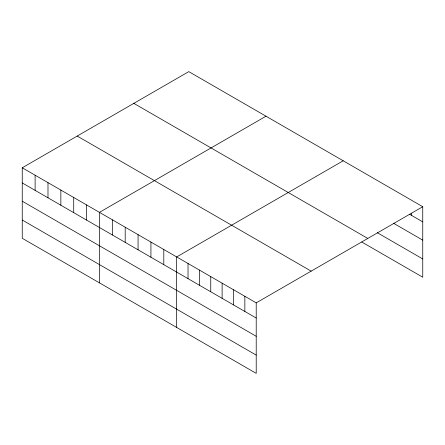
<?xml version="1.0" encoding="UTF-8"?>
<svg xmlns="http://www.w3.org/2000/svg" width="445" height="445" viewBox="0 0 445 445"><rect width="100%" height="100%" fill="white"/><g stroke="black" fill="none" stroke-linecap="round" stroke-linejoin="round"><path stroke-width="0.67" d="M22.25 167.787L256.214 302.861L256.214 373.366L22.25 238.286L22.25 167.787L188.786 71.634L422.75 206.714L422.75 277.213L361.746 241.991M265.993 116.212L99.458 212.36L99.458 282.864M343.201 160.784L176.665 256.937L176.665 327.437M256.214 302.861L422.75 206.714M409.589 214.273L422.75 221.866M393.441 223.212L422.75 240.133M377.293 232.707L422.75 258.951M133.828 103.362L367.793 238.442M77.208 136.053L311.172 271.133M22.25 182.94L256.214 318.019M22.25 201.207L256.214 336.281M22.25 220.025L256.214 355.099M411.386 213.238L411.386 215.308M244.85 296.303L244.85 311.455M233.486 289.74L233.486 304.897M222.122 283.181L222.122 298.334M210.758 276.618L210.758 291.775M199.393 270.059L199.393 285.212M188.029 263.496L188.029 278.653M163.799 249.506L163.799 264.664M150.927 242.08L150.927 257.232M138.061 234.648L138.061 249.806M125.195 227.217L125.195 242.375M112.324 219.791L112.324 234.943M86.591 204.934L86.591 220.086M73.72 197.502L73.72 212.66M60.854 190.071L60.854 205.228M47.988 182.645L47.988 197.797M35.116 175.213L35.116 190.371"/></g></svg>
